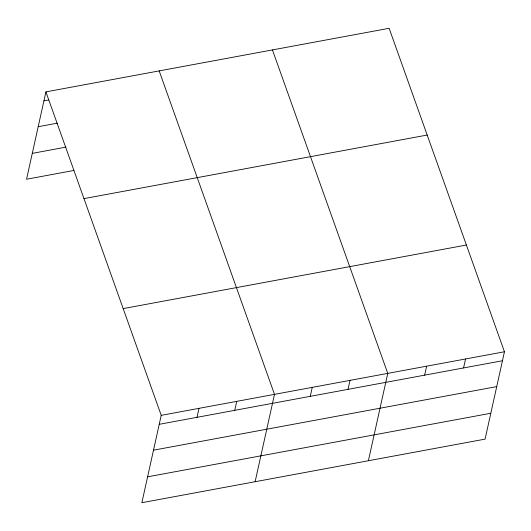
<?xml version="1.0" encoding="UTF-8"?>
<svg xmlns="http://www.w3.org/2000/svg" width="531" height="531" viewBox="0 0 531 531"><rect width="100%" height="100%" fill="white"/><g stroke="black" fill="none" stroke-linecap="round" stroke-linejoin="round"><path stroke-width="0.8" d="M45.918 91.876L161.225 415.342L141.863 502.698L485.082 439.124L504.45 351.768L389.137 28.302L45.918 91.876L26.55 179.232L73.942 170.451M196.994 417.32L198.979 408.346M234.748 410.33L236.74 401.356M255.126 481.717L274.494 394.36L159.181 70.895M310.257 396.345L312.248 387.371M348.011 389.349L350.002 380.375M368.388 460.742L387.756 373.386L272.443 49.914M424.661 375.151L426.652 366.178M463.563 367.95L465.554 358.976M43.927 100.85L48.746 99.954M38.192 126.717L57.474 123.146M32.285 153.366L66.023 147.114M83.971 198.621L427.19 135.047M123.172 308.597L466.397 245.023M161.225 415.342L504.45 351.768M159.24 424.315L502.459 360.741M153.505 450.182L496.724 386.608M147.598 476.831L490.817 413.257"/></g></svg>
